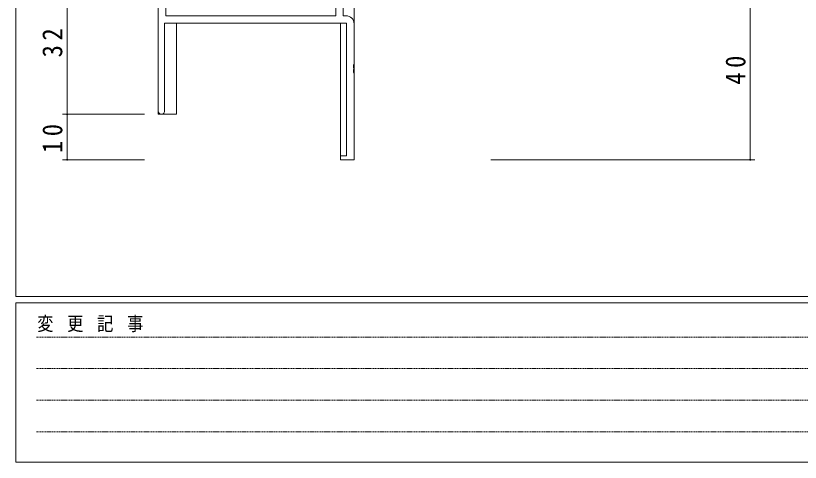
# Model space of a CAD drawing. Units: millimetres on the paper. Extents: x -397 to 397, y -282 to 282.
# Drawn here: x -393.9 to -221.6, y -282.1 to -184.1 of the extents above; entities that cross this region are included whole.
import ezdxf

# ---------------------------------------------------------------- set-up
doc = ezdxf.new("R2010")
doc.units = ezdxf.units.MM
doc.linetypes.add('USER1', pattern=[0.375, 0.25, -0.125])
for name, color, linetype, lineweight in [('0-1_YKK_ZWAK', 7, 'Continuous', 18), ('0-3_YKK_11', 7, 'Continuous', 18), ('0-4_YKK_12', 2, 'Continuous', 18), ('0-6_YKK_D', 6, 'Continuous', 18)]:
    doc.layers.add(name, color=color, linetype=linetype, lineweight=lineweight)
doc.styles.add('ＭＳ ゴシック', font='')
doc.styles.get('ＭＳ ゴシック').set_extended_font_data('MS Gothic')

msp = doc.modelspace()

# ---------------------------------------------------------------- linework, layer by layer
at = {"layer": '0-1_YKK_ZWAK'}
for p, q in [((-393.908, -245.7), (-393.908, 279.3)), ((376.092, -245.7), (-393.908, -245.7)), ((-393.908, -282.1), (-393.908, -247.1)), ((338.292, -247.1), (-393.908, -247.1)), ((-393.908, -282.1), (338.292, -282.1))]:
    msp.add_line(p, q, dxfattribs=at)
at = {"layer": '0-1_YKK_ZWAK', "linetype": 'USER1'}
for p, q in [((-389.31, -254.612), (-141.117, -254.612)), ((-389.31, -261.541), (-141.117, -261.541)), ((-389.31, -268.47), (-141.117, -268.47)), ((-389.31, -275.398), (-141.117, -275.398))]:
    msp.add_line(p, q, dxfattribs=at)
at = {"layer": '0-3_YKK_11'}
for p, q in [((-323.605, -171.924), (-323.605, -184.07)), ((-362.605, -173.7), (-362.605, -205)), ((-360.975, -184.07), (-360.975, -175.194)), ((-321.975, -184.07), (-321.975, -174.33)), ((-323.605, -184.07), (-360.975, -184.07)), ((-321.405, -184.07), (-321.975, -184.07)), ((-361.205, -185.7), (-321.235, -185.7)), ((-361.205, -205), (-361.205, -185.7)), ((-321.235, -185.7), (-321.235, -214.8)), ((-319.605, -194.742), (-319.605, -185.87)), ((-319.725, -194.925), (-319.605, -194.742)), ((-319.725, -195.475), (-319.725, -194.925)), ((-319.605, -195.658), (-319.725, -195.475)), ((-319.725, -195.925), (-319.605, -195.742)), ((-319.725, -196.475), (-319.725, -195.925)), ((-319.605, -195.742), (-319.605, -195.658)), ((-319.605, -196.658), (-319.725, -196.475)), ((-319.605, -215.7), (-319.605, -196.658)), ((-322.605, -214.8), (-322.605, -215.7)), ((-321.235, -214.8), (-322.605, -214.8)), ((-322.605, -215.7), (-319.605, -215.7))]:
    msp.add_line(p, q, dxfattribs=at)
for centre, radius, start, end in [((-321.405, -185.87), 1.8, 0.00001, 89.99999), ((-361.905, -205), 0.7, 179.99999, 0.00001)]:
    msp.add_arc(centre, radius, start, end, dxfattribs=at)
at = {"layer": '0-4_YKK_12'}
for p, q in [((-362.605, 6.3), (-362.605, -205.7)), ((-319.605, -175.7), (-319.605, -215.7)), ((-358.605, -205.7), (-358.605, -185.7)), ((-358.605, -185.7), (-322.605, -185.7)), ((-362.605, -205.7), (-358.605, -205.7))]:
    msp.add_line(p, q, dxfattribs=at)
msp.add_lwpolyline([(-322.605, -185.7), (-322.605, -215.7), (-319.605, -215.7)], dxfattribs=at)
at = {"layer": '0-6_YKK_D'}
for p, q in [((-382.605, -173.7), (-382.605, -205.7)), ((-232.605, -175.7), (-232.605, -215.7)), ((-365.605, -205.7), (-383.605, -205.7)), ((-365.605, -205.7), (-383.605, -205.7)), ((-382.605, -215.7), (-382.605, -205.7)), ((-365.605, -215.7), (-383.605, -215.7)), ((-289.605, -215.7), (-231.605, -215.7))]:
    msp.add_line(p, q, dxfattribs=at)
for centre, start, end in [((-382.605, -205.7), 90, 270), ((-382.605, -205.7), 90, 270), ((-382.605, -205.7), 270, 90), ((-382.605, -205.7), 270, 90), ((-382.605, -215.7), 90, 270), ((-382.605, -215.7), 270, 90), ((-232.605, -215.7), 90, 270), ((-232.605, -215.7), 270, 90)]:
    msp.add_arc(centre, 0.106, start, end, dxfattribs=at)

# ---------------------------------------------------------------- texts
at = {"layer": '0-1_YKK_ZWAK', "insert": (-389.194, -253.547), "char_height": 3.079, "attachment_point": 7, "style": 'ＭＳ ゴシック'}
msp.add_mtext('\\T1.23;\\W0.85;変\\~更\\~記\\~事', dxfattribs=at)
at = {"layer": '0-6_YKK_D', "color": 7, "char_height": 4.399, "attachment_point": 7, "rotation": 90, "style": 'ＭＳ ゴシック'}
for s, insert in [('\\T1.37;\\W0.9;32', (-383.605, -193.22)), ('\\T1.37;\\W0.9;40', (-233.605, -199.22)), ('\\T1.37;\\W0.9;10', (-383.605, -214.22))]:
    msp.add_mtext(s, dxfattribs=dict(at, insert=insert))

doc.saveas('drawing.dxf')
